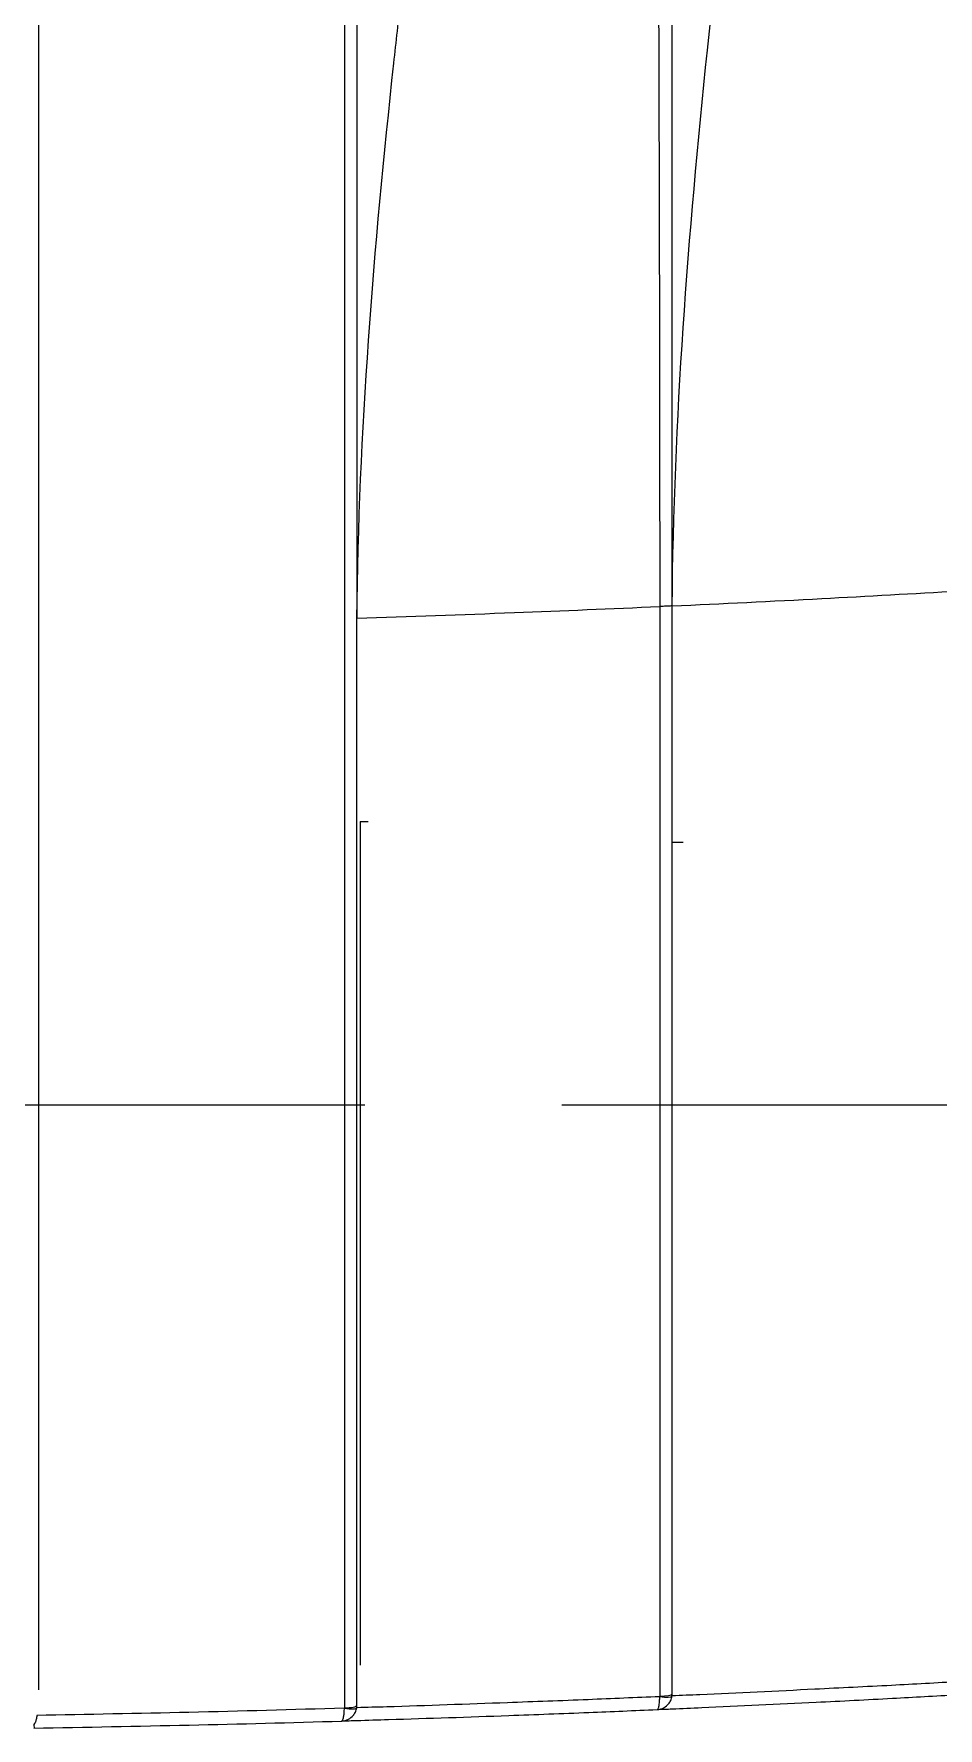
# Model space of a CAD drawing. Header units: inches. Extents: x -63256 to 33689, y -34490 to 100230.
# Drawn here: x -24662.7 to -24608.9, y 10407.1 to 10507.9 of the extents above; entities that cross this region are included whole.
import ezdxf

# ---------------------------------------------------------------- set-up
doc = ezdxf.new("R2010")
doc.units = ezdxf.units.IN
doc.header["$LTSCALE"] = 100
doc.header["$MEASUREMENT"] = 0
doc.linetypes.add('HIDDEN', pattern=[0.375, 0.25, -0.125])
doc.layers.add('06-LIGHT', color=4, linetype='Continuous')

# ---------------------------------------------------------------- blocks, each defined once
blk = doc.blocks.new('*U27')
at = {"color": 1, "linetype": 'HIDDEN'}
blk.add_lwpolyline([(1179.94, 464.99), (1179.94, 14.99), (39.94, 14.99), (39.94, 464.99)], close=True, dxfattribs=at)
at = {"color": 8}
for centre, major_axis, ratio, start_param, end_param in [((1.81, 166.3), (0.127, 0.79), 0.18902, 1.609012, 3.142438), ((1.84, 166.3), (0, -0.8), 0.192414, 4.720156, 6.283185), ((2.54, 146.3), (0.111, 0.792), 0.18309, 1.608242, 3.142333), ((2.57, 146.3), (0, -0.8), 0.1863, 4.724017, 6.283185)]:
    blk.add_ellipse(centre, major_axis=major_axis, ratio=ratio, start_param=start_param, end_param=end_param, dxfattribs=at)
for points, knots in [([(0.4, 186), (0.45, 182.72), (0.52, 179.43), (0.66, 172.92), (0.75, 169.7), (0.84, 166.47)], [0, 0, 0, 0, 0.504534, 0.504534, 1, 1, 1, 1]), ([(1.2, 185.82), (1.11, 185.82), (1.03, 185.83), (0.87, 185.87), (0.8, 185.89), (0.7, 185.95), (0.66, 185.97), (0.63, 186)], [0, 0, 0, 0, 0.3816, 0.3816, 0.752011, 0.752011, 1, 1, 1, 1]), ([(1.66, 166.3), (1.56, 169.59), (1.47, 172.87), (1.32, 179.38), (1.26, 182.6), (1.2, 185.82)], [0, 0, 0, 0, 0.505483, 0.505483, 1, 1, 1, 1]), ([(110.14, 185.7), (92.03, 185.7), (73.95, 185.7), (46.89, 185.7), (37.88, 185.7), (20.18, 185.7), (11.47, 185.7), (2.83, 185.7)], [0, 0, 0, 0, 0.503675, 0.503675, 0.755513, 0.755513, 1, 1, 1, 1]), ([(0.84, 166.47), (0.84, 166.47), (0.84, 166.47), (0.85, 166.45), (0.85, 166.44), (0.89, 166.41), (0.91, 166.4), (1, 166.36), (1.08, 166.35), (1.23, 166.32), (1.31, 166.31), (1.47, 166.3), (1.56, 166.3), (1.66, 166.3)], [0, 0, 0, 0, 0.004657, 0.004657, 0.171177, 0.171177, 0.329676, 0.329676, 0.60266, 0.60266, 0.791779, 0.791779, 1, 1, 1, 1]), ([(0.84, 166.47), (0.84, 166.47), (0.84, 166.47), (0.85, 166.39), (0.86, 166.31), (0.9, 166.17), (0.92, 166.1), (1.02, 165.93), (1.1, 165.83), (1.26, 165.69), (1.33, 165.64), (1.5, 165.56), (1.59, 165.53), (1.68, 165.51)], [0, 0, 0, 0, 0.004657, 0.004657, 0.171178, 0.171178, 0.329678, 0.329678, 0.602664, 0.602664, 0.791782, 0.791782, 1, 1, 1, 1]), ([(110.14, 166.3), (91.98, 166.29), (73.83, 166.29), (46.68, 166.29), (37.64, 166.29), (19.62, 166.29), (10.61, 166.29), (1.69, 166.29)], [0, 0, 0, 0, 0.5, 0.5, 0.75, 0.75, 1, 1, 1, 1]), ([(0.88, 165.5), (0.88, 165.5), (0.88, 165.5), (0.9, 164.83), (0.92, 164.16), (1.02, 160.96), (1.1, 158.41), (1.26, 154.17), (1.32, 152.47), (1.45, 149.34), (1.51, 147.9), (1.57, 146.46)], [0, 0, 0, 0, 0.000003, 0.000003, 0.105523, 0.105523, 0.506415, 0.506415, 0.773572, 0.773572, 1, 1, 1, 1]), ([(2.39, 146.29), (2.33, 147.8), (2.26, 149.32), (2.13, 152.53), (2.07, 154.24), (1.91, 158.5), (1.82, 161.06), (1.72, 164.24), (1.71, 164.87), (1.69, 165.5), (1.69, 165.5), (1.69, 165.5)], [0, 0, 0, 0, 0.235766, 0.235766, 0.501866, 0.501866, 0.901174, 0.901174, 0.999997, 0.999997, 1, 1, 1, 1]), ([(1.84, 165.5), (7.54, 165.5), (13.28, 165.5), (24.76, 165.5), (30.51, 165.5), (47.77, 165.5), (59.31, 165.5), (70.86, 165.5)], [0, 0, 0, 0, 0.25, 0.25, 0.5, 0.5, 1, 1, 1, 1]), ([(57.94, 165.3), (48.98, 165.3), (40.03, 165.3), (22.17, 165.3), (13.25, 165.3), (4.39, 165.3)], [0, 0, 0, 0, 0.5, 0.5, 1, 1, 1, 1]), ([(70.86, 165.5), (70.97, 162.18), (71.19, 155.78), (71.46, 149.36), (71.6, 146.29)], [0, 0, 0, 0, 0.520592, 1, 1, 1, 1]), ([(70.86, 165.5), (82.61, 165.39), (95.74, 164.32), (108.79, 162.86), (110.14, 162.71)], [0, 0, 0, 0, 0.896674, 1, 1, 1, 1]), ([(110.14, 165.5), (108.71, 165.5), (99.42, 165.5), (90.14, 165.5), (82.3, 165.5)], [0, 0, 0, 0, 0.154173, 1, 1, 1, 1]), ([(1.57, 146.46), (1.57, 146.46), (1.57, 146.46), (1.57, 146.44), (1.58, 146.42), (1.62, 146.4), (1.64, 146.38), (1.73, 146.35), (1.81, 146.33), (1.97, 146.31), (2.04, 146.3), (2.2, 146.29), (2.3, 146.29), (2.39, 146.29)], [0, 0, 0, 0, 0.004636, 0.004636, 0.174157, 0.174157, 0.335163, 0.335163, 0.60541, 0.60541, 0.79332, 0.79332, 1, 1, 1, 1]), ([(1.57, 146.46), (1.57, 146.46), (1.57, 146.45), (1.57, 146.37), (1.59, 146.3), (1.63, 146.15), (1.66, 146.08), (1.75, 145.91), (1.84, 145.81), (2, 145.67), (2.07, 145.63), (2.24, 145.55), (2.33, 145.52), (2.43, 145.51)], [0, 0, 0, 0, 0.004636, 0.004636, 0.174161, 0.174161, 0.335167, 0.335167, 0.60541, 0.60541, 0.793318, 0.793318, 1, 1, 1, 1]), ([(71.6, 146.29), (60.01, 146.29), (48.45, 146.29), (25.37, 146.29), (13.84, 146.29), (2.42, 146.29)], [0, 0, 0, 0, 0.5, 0.5, 1, 1, 1, 1]), ([(71.64, 145.5), (71.64, 145.51), (71.63, 145.54), (71.62, 145.72), (71.61, 145.98), (71.6, 146.19), (71.6, 146.29)], [0, 0, 0, 0, 0.261766, 0.499771, 0.747287, 1, 1, 1, 1]), ([(1.62, 145.5), (1.62, 145.5), (1.62, 145.5), (1.64, 144.87), (1.67, 144.25), (1.81, 141.21), (1.92, 138.79), (2.12, 134.75), (2.2, 133.14), (2.36, 130.16), (2.44, 128.8), (2.51, 127.44)], [0, 0, 0, 0, 0.000003, 0.000003, 0.104408, 0.104408, 0.506463, 0.506463, 0.77438, 0.77438, 1, 1, 1, 1]), ([(3.34, 127.28), (3.26, 128.72), (3.18, 130.15), (3.02, 133.2), (2.94, 134.83), (2.74, 138.88), (2.62, 141.31), (2.49, 144.33), (2.46, 144.91), (2.44, 145.5), (2.44, 145.5), (2.44, 145.5)], [0, 0, 0, 0, 0.235564, 0.235564, 0.502554, 0.502554, 0.903218, 0.903218, 0.999997, 0.999997, 1, 1, 1, 1]), ([(2.57, 145.5), (13.97, 145.5), (25.48, 145.5), (48.52, 145.5), (60.07, 145.5), (71.64, 145.5)], [0, 0, 0, 0, 0.5, 0.5, 1, 1, 1, 1]), ([(71.64, 145.5), (71.78, 142.34), (72.08, 136.27), (72.42, 130.19), (72.59, 127.29)], [0, 0, 0, 0, 0.521593, 1, 1, 1, 1]), ([(71.64, 145.5), (83.4, 145.39), (96.26, 144.4), (109.07, 143.04), (110.14, 142.93)], [0, 0, 0, 0, 0.916145, 1, 1, 1, 1])]:
    blk.add_open_spline(points, degree=3, knots=knots, dxfattribs=at)
for points in [[(0.63, 186), (0.48, 185.99), (0.4, 185.99), (0.4, 185.99)], [(0.85, 166.47), (0.86, 166.15), (0.87, 165.82), (0.88, 165.5)], [(1.69, 166.29), (1.68, 166.29), (1.67, 166.29), (1.66, 166.3)], [(1.68, 165.51), (1.74, 165.5), (1.79, 165.5), (1.84, 165.5)], [(57.94, 165.3), (57.94, 165.13), (57.94, 164.95), (57.94, 164.78)], [(82.3, 165.5), (78.49, 165.5), (74.67, 165.5), (70.86, 165.5)], [(70.86, 165.5), (70.86, 165.5), (70.86, 165.5), (70.86, 165.5)], [(1.58, 146.46), (1.59, 146.14), (1.6, 145.82), (1.62, 145.5)], [(2.42, 146.29), (2.41, 146.29), (2.4, 146.29), (2.39, 146.29)], [(110.14, 146.36), (97.28, 146.32), (84.43, 146.29), (71.6, 146.29)], [(2.43, 145.51), (2.48, 145.5), (2.52, 145.5), (2.57, 145.5)], [(3.13, 145.5), (3.13, 145.5), (3.13, 145.5), (3.13, 145.5)], [(56.64, 145.5), (56.64, 145.27), (56.64, 145.03), (56.64, 144.8)], [(71.64, 145.5), (84.46, 145.5), (97.29, 145.5), (110.14, 145.5)], [(71.64, 145.5), (71.64, 145.5), (71.64, 145.5), (71.64, 145.5)]]:
    blk.add_open_spline(points, degree=3, dxfattribs=at)
blk = doc.blocks.new('acqkd')
at = {"layer": '06-LIGHT', "xscale": 0.9375580759604136, "yscale": 0.9375580759604136, "zscale": 0.9375580759604136, "rotation": 359.9999999999999}
blk.add_blockref('*U27', (1570160.06, 1746418.47), dxfattribs=at)

msp = doc.modelspace()

# ---------------------------------------------------------------- block references
at = {"color": 0, "rotation": 90}
msp.add_blockref('acqkd', (1721930.16, -1559753.32), dxfattribs=at)

doc.saveas('drawing.dxf')
